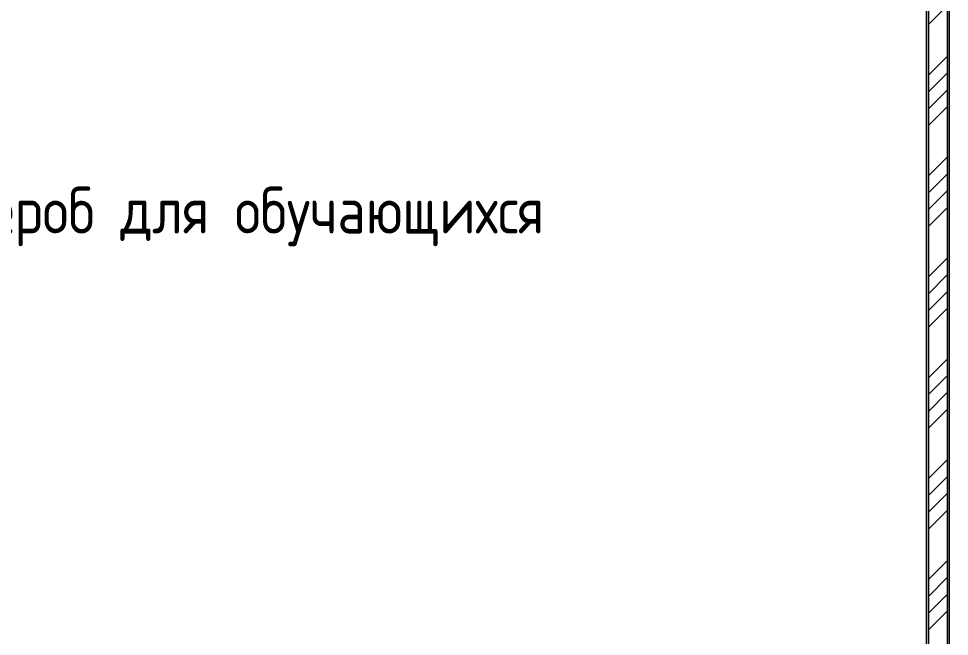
# Model space of a CAD drawing. Header units: millimetres. Extents: x -3929 to 624051, y 52832 to 514950.
# Drawn here: x 183577 to 188549, y 159976 to 163276 of the extents above; entities that cross this region are included whole.
import ezdxf

# ---------------------------------------------------------------- set-up
doc = ezdxf.new("R2010")
doc.units = ezdxf.units.MM
for name, color, linetype, lineweight in [('Марки помещений', 7, 'Continuous', 20), ('Стены отделка', 7, 'Continuous', 30), ('Стены штриховка', 7, 'Continuous', 9)]:
    doc.layers.add(name, color=color, linetype=linetype, lineweight=lineweight)
doc.layers.add('стояки', color=7, linetype='Continuous')
doc.styles.add('GOST Common_2', font='GOST_Common.ttf', dxfattribs={"width": 0.9, "height": 250})

# ---------------------------------------------------------------- blocks, each defined once
blk = doc.blocks.new('1 этаж')
at = {"layer": 'Стены отделка', "color": 253, "lineweight": 5}
for p, q in [((379276.3, -245431.4), (379276.3, -251348.4)), ((379288.3, -251316.4), (379288.3, -245443.4)), ((379164.3, -245466.4), (379164.3, -251758.4))]:
    blk.add_line(p, q, dxfattribs=at)
at = {"layer": 'Стены штриховка', "color": 253, "lineweight": 5}
for p, q in [((379166.3, -245431.4), (379166.3, -251348.4)), ((379176.3, -245431.4), (379176.3, -251348.4)), ((379286.3, -251318.4), (379286.3, -245441.4))]:
    blk.add_line(p, q, dxfattribs=at)
at = {"layer": 'Стены штриховка', "color": 253, "linetype": 'Continuous', "lineweight": 5}
for p, q in [((379176.3, -246971.9), (379276.3, -246871.9)), ((379176.3, -247241.3), (379276.3, -247141.3)), ((379176.3, -247331.1), (379276.3, -247231.1)), ((379176.3, -247420.9), (379276.3, -247320.9)), ((379176.3, -247510.7), (379276.3, -247410.7)), ((379176.3, -247780.1), (379276.3, -247680.1)), ((379176.3, -247869.9), (379276.3, -247769.9)), ((379176.3, -247959.7), (379276.3, -247859.7)), ((379176.3, -248049.5), (379276.3, -247949.5)), ((379176.3, -248318.9), (379276.3, -248218.9)), ((379176.3, -248408.7), (379276.3, -248308.7)), ((379176.3, -248498.5), (379276.3, -248398.5)), ((379176.3, -248588.3), (379276.3, -248488.3)), ((379176.3, -248857.7), (379276.3, -248757.7)), ((379176.3, -248947.5), (379276.3, -248847.5)), ((379176.3, -249037.3), (379276.3, -248937.3)), ((379176.3, -249127.1), (379276.3, -249027.1)), ((379176.3, -249396.5), (379276.3, -249296.5)), ((379176.3, -249486.3), (379276.3, -249386.3)), ((379176.3, -249576.1), (379276.3, -249476.1)), ((379176.3, -249665.9), (379276.3, -249565.9)), ((379176.3, -249935.4), (379276.3, -249835.4)), ((379176.3, -250025.2), (379276.3, -249925.2)), ((379176.3, -250115), (379276.3, -250015)), ((379176.3, -250204.8), (379276.3, -250104.8))]:
    blk.add_line(p, q, dxfattribs=at)
at = {"layer": 'Марки помещений', "color": 253, "lineweight": 5, "style": 'GOST Common_2', "width": 0.9}
blk.add_text('Гардероб для обучающихся', height=250, dxfattribs=at).set_placement((373521.9, -248087.4))

msp = doc.modelspace()

# ---------------------------------------------------------------- block references
at = {"layer": 'стояки', "color": 5, "lineweight": 40}
msp.add_blockref('1 этаж', (-190738.98, 410215.433), dxfattribs=at)

doc.saveas('drawing.dxf')
